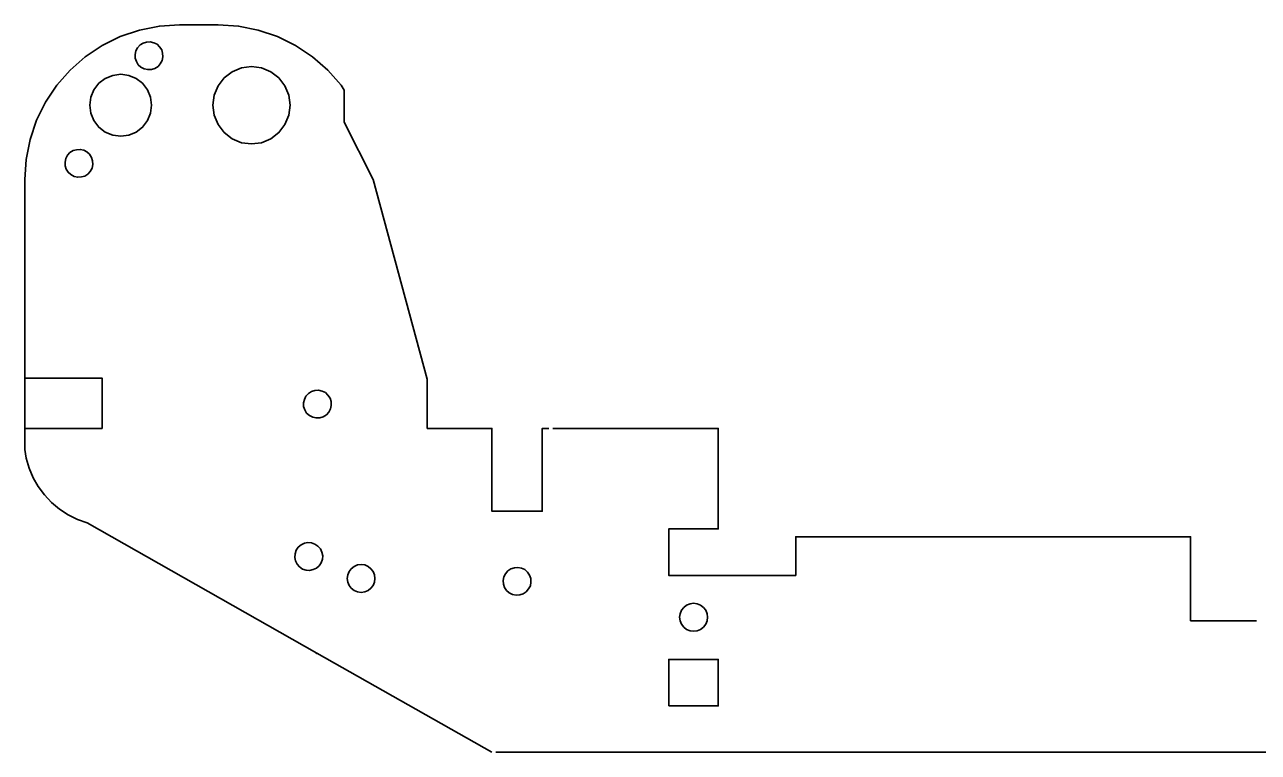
# Model space of a CAD drawing. Header units: millimetres. Extents: x 302 to 692, y -6 to 88.
# Drawn here: x 301.9 to 461.2, y -6.2 to 87.8 of the extents above; entities that cross this region are included whole.
import ezdxf

# ---------------------------------------------------------------- set-up
doc = ezdxf.new("R2010")
doc.units = ezdxf.units.MM
doc.header["$MEASUREMENT"] = 0
doc.layers.add('Layer 1', color=7, linetype='Continuous')

msp = doc.modelspace()

# ---------------------------------------------------------------- linework, layer by layer
at = {"layer": 'Layer 1', "color": 1, "lineweight": 35}
for points, knots in [([(301.8761, 35.6249), (301.8761, 35.6249), (311.8738, 35.6249), (311.8738, 35.6249), (311.8738, 35.6249), (311.8738, 35.6249), (311.8738, 42.1252), (311.8738, 42.1252), (311.8738, 42.1252), (311.8738, 42.1252), (301.8761, 42.1252), (301.8761, 42.1252), (301.8761, 42.1252), (301.8761, 42.1252), (301.8761, 67.7749), (301.8761, 67.7749), (301.8761, 67.7749), (301.8761, 67.7749), (302.049, 70.3749), (302.049, 70.3749), (302.049, 70.3749), (302.049, 70.3749), (302.5746, 72.9502), (302.5746, 72.9502), (302.5746, 72.9502), (302.5746, 72.9502), (303.4001, 75.4249), (303.4001, 75.4249), (303.4001, 75.4249), (303.4001, 75.4249), (304.5502, 77.7751), (304.5502, 77.7751), (304.5502, 77.7751), (304.5502, 77.7751), (306.0248, 79.95), (306.0248, 79.95), (306.0248, 79.95), (306.0248, 79.95), (307.7499, 81.9002), (307.7499, 81.9002), (307.7499, 81.9002), (307.7499, 81.9002), (309.7007, 83.6249), (309.7007, 83.6249), (309.7007, 83.6249), (309.7007, 83.6249), (311.8738, 85.0752), (311.8738, 85.0752), (311.8738, 85.0752), (311.8738, 85.0752), (314.2233, 86.2499), (314.2233, 86.2499), (314.2233, 86.2499), (314.2233, 86.2499), (316.6998, 87.0751), (316.6998, 87.0751), (316.6998, 87.0751), (316.6998, 87.0751), (319.2751, 87.6), (319.2751, 87.6), (319.2751, 87.6), (319.2751, 87.6), (321.8751, 87.775), (321.8751, 87.775), (321.8751, 87.775), (321.8751, 87.775), (325.8756, 87.775), (325.8756, 87.775), (325.8756, 87.775), (325.8756, 87.775), (326.8739, 87.775), (326.8739, 87.775), (326.8739, 87.775), (326.8739, 87.775), (329.4986, 87.6), (329.4986, 87.6), (329.4986, 87.6), (329.4986, 87.6), (332.0492, 87.0751), (332.0492, 87.0751), (332.0492, 87.0751), (332.0492, 87.0751), (334.5257, 86.2499), (334.5257, 86.2499), (334.5257, 86.2499), (334.5257, 86.2499), (336.8752, 85.0752), (336.8752, 85.0752), (336.8752, 85.0752), (336.8752, 85.0752), (339.0483, 83.6249), (339.0483, 83.6249), (339.0483, 83.6249), (339.0483, 83.6249), (341.0239, 81.9002), (341.0239, 81.9002), (341.0239, 81.9002), (341.0239, 81.9002), (342.7489, 79.95), (342.7489, 79.95), (342.7489, 79.95), (342.7489, 79.95), (343.1511, 79.3249), (343.1511, 79.3249), (343.1511, 79.3249), (343.1511, 79.3249), (343.1511, 75.1752), (343.1511, 75.1752), (343.1511, 75.1752), (343.1511, 75.1752), (346.8764, 67.7749), (346.8764, 67.7749), (346.8764, 67.7749), (346.8764, 67.7749), (353.8755, 41.9749), (353.8755, 41.9749), (353.8755, 41.9749), (353.8755, 41.9749), (353.8755, 35.6249), (353.8755, 35.6249), (353.8755, 35.6249), (353.8755, 35.6249), (362.2258, 35.6249), (362.2258, 35.6249), (362.2258, 35.6249), (362.2258, 35.6249), (362.2258, 24.9252), (362.2258, 24.9252), (362.2258, 24.9252), (362.2258, 24.9252), (368.724, 24.9252), (368.724, 24.9252), (368.724, 24.9252), (368.724, 24.9252), (368.724, 35.6249), (368.724, 35.6249), (368.724, 35.6249), (368.724, 35.6249), (369.5988, 35.6249), (369.5988, 35.6249)], [0, 0, 0, 0, 0.02777778, 0.02777778, 0.02777778, 0.02777778, 0.05555556, 0.05555556, 0.05555556, 0.05555556, 0.08333333, 0.08333333, 0.08333333, 0.08333333, 0.11111111, 0.11111111, 0.11111111, 0.11111111, 0.13888889, 0.13888889, 0.13888889, 0.13888889, 0.16666667, 0.16666667, 0.16666667, 0.16666667, 0.19444444, 0.19444444, 0.19444444, 0.19444444, 0.22222222, 0.22222222, 0.22222222, 0.22222222, 0.25, 0.25, 0.25, 0.25, 0.27777778, 0.27777778, 0.27777778, 0.27777778, 0.30555556, 0.30555556, 0.30555556, 0.30555556, 0.33333333, 0.33333333, 0.33333333, 0.33333333, 0.36111111, 0.36111111, 0.36111111, 0.36111111, 0.38888889, 0.38888889, 0.38888889, 0.38888889, 0.41666667, 0.41666667, 0.41666667, 0.41666667, 0.44444444, 0.44444444, 0.44444444, 0.44444444, 0.47222222, 0.47222222, 0.47222222, 0.47222222, 0.5, 0.5, 0.5, 0.5, 0.52777778, 0.52777778, 0.52777778, 0.52777778, 0.55555556, 0.55555556, 0.55555556, 0.55555556, 0.58333333, 0.58333333, 0.58333333, 0.58333333, 0.61111111, 0.61111111, 0.61111111, 0.61111111, 0.63888889, 0.63888889, 0.63888889, 0.63888889, 0.66666667, 0.66666667, 0.66666667, 0.66666667, 0.69444444, 0.69444444, 0.69444444, 0.69444444, 0.72222222, 0.72222222, 0.72222222, 0.72222222, 0.75, 0.75, 0.75, 0.75, 0.77777778, 0.77777778, 0.77777778, 0.77777778, 0.80555556, 0.80555556, 0.80555556, 0.80555556, 0.83333333, 0.83333333, 0.83333333, 0.83333333, 0.86111111, 0.86111111, 0.86111111, 0.86111111, 0.88888889, 0.88888889, 0.88888889, 0.88888889, 0.91666667, 0.91666667, 0.91666667, 0.91666667, 0.94444444, 0.94444444, 0.94444444, 0.94444444, 1, 1, 1, 1]), ([(318.2485, 82), (318.2485, 82), (318.7001, 82.1249), (318.7001, 82.1249), (318.7001, 82.1249), (318.7001, 82.1249), (319.0987, 82.375), (319.0987, 82.375), (319.0987, 82.375), (319.0987, 82.375), (319.3986, 82.725), (319.3986, 82.725), (319.3986, 82.725), (319.3986, 82.725), (319.6244, 83.1501), (319.6244, 83.1501), (319.6244, 83.1501), (319.6244, 83.1501), (319.7231, 83.5999), (319.7231, 83.5999), (319.7231, 83.5999), (319.7231, 83.5999), (319.6984, 84.075), (319.6984, 84.075), (319.6984, 84.075), (319.6984, 84.075), (319.575, 84.5252), (319.575, 84.5252), (319.575, 84.5252), (319.575, 84.5252), (319.2998, 84.9249), (319.2998, 84.9249), (319.2998, 84.9249), (319.2998, 84.9249), (318.9752, 85.2501), (318.9752, 85.2501), (318.9752, 85.2501), (318.9752, 85.2501), (318.5484, 85.4502), (318.5484, 85.4502), (318.5484, 85.4502), (318.5484, 85.4502), (318.1004, 85.55), (318.1004, 85.55), (318.1004, 85.55), (318.1004, 85.55), (317.6241, 85.525), (317.6241, 85.525), (317.6241, 85.525), (317.6241, 85.525), (317.1761, 85.4001), (317.1761, 85.4001), (317.1761, 85.4001), (317.1761, 85.4001), (316.7739, 85.15), (316.7739, 85.15), (316.7739, 85.15), (316.7739, 85.15), (316.4494, 84.8), (316.4494, 84.8), (316.4494, 84.8), (316.4494, 84.8), (316.2483, 84.3749), (316.2483, 84.3749), (316.2483, 84.3749), (316.2483, 84.3749), (316.1495, 83.9251), (316.1495, 83.9251), (316.1495, 83.9251), (316.1495, 83.9251), (316.1495, 83.4499), (316.1495, 83.4499), (316.1495, 83.4499), (316.1495, 83.4499), (316.3012, 83.0001), (316.3012, 83.0001), (316.3012, 83.0001), (316.3012, 83.0001), (316.5481, 82.6001), (316.5481, 82.6001), (316.5481, 82.6001), (316.5481, 82.6001), (316.9009, 82.2999), (316.9009, 82.2999), (316.9009, 82.2999), (316.9009, 82.2999), (317.3242, 82.0751), (317.3242, 82.0751), (317.3242, 82.0751), (317.3242, 82.0751), (317.7758, 81.975), (317.7758, 81.975), (317.7758, 81.975), (317.7758, 81.975), (318.2485, 82), (318.2485, 82)], [0, 0, 0, 0, 0.04, 0.04, 0.04, 0.04, 0.08, 0.08, 0.08, 0.08, 0.12, 0.12, 0.12, 0.12, 0.16, 0.16, 0.16, 0.16, 0.2, 0.2, 0.2, 0.2, 0.24, 0.24, 0.24, 0.24, 0.28, 0.28, 0.28, 0.28, 0.32, 0.32, 0.32, 0.32, 0.36, 0.36, 0.36, 0.36, 0.4, 0.4, 0.4, 0.4, 0.44, 0.44, 0.44, 0.44, 0.48, 0.48, 0.48, 0.48, 0.52, 0.52, 0.52, 0.52, 0.56, 0.56, 0.56, 0.56, 0.6, 0.6, 0.6, 0.6, 0.64, 0.64, 0.64, 0.64, 0.68, 0.68, 0.68, 0.68, 0.72, 0.72, 0.72, 0.72, 0.76, 0.76, 0.76, 0.76, 0.8, 0.8, 0.8, 0.8, 0.84, 0.84, 0.84, 0.84, 0.88, 0.88, 0.88, 0.88, 0.92, 0.92, 0.92, 0.92, 1, 1, 1, 1]), ([(314.2762, 73.3749), (314.2762, 73.3749), (315.324, 73.5002), (315.324, 73.5002), (315.324, 73.5002), (315.324, 73.5002), (316.2765, 73.8999), (316.2765, 73.8999), (316.2765, 73.8999), (316.2765, 73.8999), (317.0985, 74.525), (317.0985, 74.525), (317.0985, 74.525), (317.0985, 74.525), (317.7511, 75.3752), (317.7511, 75.3752), (317.7511, 75.3752), (317.7511, 75.3752), (318.1497, 76.3249), (318.1497, 76.3249), (318.1497, 76.3249), (318.1497, 76.3249), (318.2732, 77.3751), (318.2732, 77.3751), (318.2732, 77.3751), (318.2732, 77.3751), (318.1497, 78.3999), (318.1497, 78.3999), (318.1497, 78.3999), (318.1497, 78.3999), (317.7511, 79.375), (317.7511, 79.375), (317.7511, 79.375), (317.7511, 79.375), (317.0985, 80.2001), (317.0985, 80.2001), (317.0985, 80.2001), (317.0985, 80.2001), (316.2765, 80.8249), (316.2765, 80.8249), (316.2765, 80.8249), (316.2765, 80.8249), (315.324, 81.225), (315.324, 81.225), (315.324, 81.225), (315.324, 81.225), (314.2762, 81.3749), (314.2762, 81.3749), (314.2762, 81.3749), (314.2762, 81.3749), (313.2497, 81.225), (313.2497, 81.225), (313.2497, 81.225), (313.2497, 81.225), (312.276, 80.8249), (312.276, 80.8249), (312.276, 80.8249), (312.276, 80.8249), (311.4505, 80.2001), (311.4505, 80.2001), (311.4505, 80.2001), (311.4505, 80.2001), (310.8261, 79.375), (310.8261, 79.375), (310.8261, 79.375), (310.8261, 79.375), (310.4239, 78.3999), (310.4239, 78.3999), (310.4239, 78.3999), (310.4239, 78.3999), (310.2758, 77.3751), (310.2758, 77.3751), (310.2758, 77.3751), (310.2758, 77.3751), (310.4239, 76.3249), (310.4239, 76.3249), (310.4239, 76.3249), (310.4239, 76.3249), (310.8261, 75.3752), (310.8261, 75.3752), (310.8261, 75.3752), (310.8261, 75.3752), (311.4505, 74.525), (311.4505, 74.525), (311.4505, 74.525), (311.4505, 74.525), (312.276, 73.8999), (312.276, 73.8999), (312.276, 73.8999), (312.276, 73.8999), (313.2497, 73.5002), (313.2497, 73.5002), (313.2497, 73.5002), (313.2497, 73.5002), (314.2762, 73.3749), (314.2762, 73.3749)], [0, 0, 0, 0, 0.04, 0.04, 0.04, 0.04, 0.08, 0.08, 0.08, 0.08, 0.12, 0.12, 0.12, 0.12, 0.16, 0.16, 0.16, 0.16, 0.2, 0.2, 0.2, 0.2, 0.24, 0.24, 0.24, 0.24, 0.28, 0.28, 0.28, 0.28, 0.32, 0.32, 0.32, 0.32, 0.36, 0.36, 0.36, 0.36, 0.4, 0.4, 0.4, 0.4, 0.44, 0.44, 0.44, 0.44, 0.48, 0.48, 0.48, 0.48, 0.52, 0.52, 0.52, 0.52, 0.56, 0.56, 0.56, 0.56, 0.6, 0.6, 0.6, 0.6, 0.64, 0.64, 0.64, 0.64, 0.68, 0.68, 0.68, 0.68, 0.72, 0.72, 0.72, 0.72, 0.76, 0.76, 0.76, 0.76, 0.8, 0.8, 0.8, 0.8, 0.84, 0.84, 0.84, 0.84, 0.88, 0.88, 0.88, 0.88, 0.92, 0.92, 0.92, 0.92, 1, 1, 1, 1]), ([(332.4761, 72.5251), (332.4761, 72.5251), (333.6755, 73.025), (333.6755, 73.025), (333.6755, 73.025), (333.6755, 73.025), (334.7232, 73.8251), (334.7232, 73.8251), (334.7232, 73.8251), (334.7232, 73.8251), (335.4994, 74.875), (335.4994, 74.875), (335.4994, 74.875), (335.4994, 74.875), (336.0003, 76.0751), (336.0003, 76.0751), (336.0003, 76.0751), (336.0003, 76.0751), (336.1732, 77.3751), (336.1732, 77.3751), (336.1732, 77.3751), (336.1732, 77.3751), (336.0003, 78.65), (336.0003, 78.65), (336.0003, 78.65), (336.0003, 78.65), (335.4994, 79.8749), (335.4994, 79.8749), (335.4994, 79.8749), (335.4994, 79.8749), (334.7232, 80.9), (334.7232, 80.9), (334.7232, 80.9), (334.7232, 80.9), (333.6755, 81.7001), (333.6755, 81.7001), (333.6755, 81.7001), (333.6755, 81.7001), (332.4761, 82.2), (332.4761, 82.2), (332.4761, 82.2), (332.4761, 82.2), (331.1743, 82.375), (331.1743, 82.375), (331.1743, 82.375), (331.1743, 82.375), (329.9008, 82.2), (329.9008, 82.2), (329.9008, 82.2), (329.9008, 82.2), (328.6731, 81.7001), (328.6731, 81.7001), (328.6731, 81.7001), (328.6731, 81.7001), (327.6501, 80.9), (327.6501, 80.9), (327.6501, 80.9), (327.6501, 80.9), (326.8492, 79.8749), (326.8492, 79.8749), (326.8492, 79.8749), (326.8492, 79.8749), (326.3483, 78.65), (326.3483, 78.65), (326.3483, 78.65), (326.3483, 78.65), (326.1754, 77.3751), (326.1754, 77.3751), (326.1754, 77.3751), (326.1754, 77.3751), (326.3483, 76.0751), (326.3483, 76.0751), (326.3483, 76.0751), (326.3483, 76.0751), (326.8492, 74.875), (326.8492, 74.875), (326.8492, 74.875), (326.8492, 74.875), (327.6501, 73.8251), (327.6501, 73.8251), (327.6501, 73.8251), (327.6501, 73.8251), (328.6731, 73.025), (328.6731, 73.025), (328.6731, 73.025), (328.6731, 73.025), (329.9008, 72.5251), (329.9008, 72.5251), (329.9008, 72.5251), (329.9008, 72.5251), (331.1743, 72.3752), (331.1743, 72.3752), (331.1743, 72.3752), (331.1743, 72.3752), (332.4761, 72.5251), (332.4761, 72.5251)], [0, 0, 0, 0, 0.04, 0.04, 0.04, 0.04, 0.08, 0.08, 0.08, 0.08, 0.12, 0.12, 0.12, 0.12, 0.16, 0.16, 0.16, 0.16, 0.2, 0.2, 0.2, 0.2, 0.24, 0.24, 0.24, 0.24, 0.28, 0.28, 0.28, 0.28, 0.32, 0.32, 0.32, 0.32, 0.36, 0.36, 0.36, 0.36, 0.4, 0.4, 0.4, 0.4, 0.44, 0.44, 0.44, 0.44, 0.48, 0.48, 0.48, 0.48, 0.52, 0.52, 0.52, 0.52, 0.56, 0.56, 0.56, 0.56, 0.6, 0.6, 0.6, 0.6, 0.64, 0.64, 0.64, 0.64, 0.68, 0.68, 0.68, 0.68, 0.72, 0.72, 0.72, 0.72, 0.76, 0.76, 0.76, 0.76, 0.8, 0.8, 0.8, 0.8, 0.84, 0.84, 0.84, 0.84, 0.88, 0.88, 0.88, 0.88, 0.92, 0.92, 0.92, 0.92, 1, 1, 1, 1]), ([(309.1998, 68.0999), (309.1998, 68.0999), (309.6513, 68.2251), (309.6513, 68.2251), (309.6513, 68.2251), (309.6513, 68.2251), (310.05, 68.4749), (310.05, 68.4749), (310.05, 68.4749), (310.05, 68.4749), (310.3498, 68.8252), (310.3498, 68.8252), (310.3498, 68.8252), (310.3498, 68.8252), (310.5756, 69.2499), (310.5756, 69.2499), (310.5756, 69.2499), (310.5756, 69.2499), (310.6744, 69.7001), (310.6744, 69.7001), (310.6744, 69.7001), (310.6744, 69.7001), (310.6497, 70.1749), (310.6497, 70.1749), (310.6497, 70.1749), (310.6497, 70.1749), (310.5262, 70.625), (310.5262, 70.625), (310.5262, 70.625), (310.5262, 70.625), (310.2511, 71.0251), (310.2511, 71.0251), (310.2511, 71.0251), (310.2511, 71.0251), (309.9265, 71.35), (309.9265, 71.35), (309.9265, 71.35), (309.9265, 71.35), (309.4996, 71.55), (309.4996, 71.55), (309.4996, 71.55), (309.4996, 71.55), (309.0516, 71.6499), (309.0516, 71.6499), (309.0516, 71.6499), (309.0516, 71.6499), (308.5754, 71.6252), (308.5754, 71.6252), (308.5754, 71.6252), (308.5754, 71.6252), (308.1238, 71.4999), (308.1238, 71.4999), (308.1238, 71.4999), (308.1238, 71.4999), (307.7252, 71.2502), (307.7252, 71.2502), (307.7252, 71.2502), (307.7252, 71.2502), (307.4006, 70.8999), (307.4006, 70.8999), (307.4006, 70.8999), (307.4006, 70.8999), (307.1995, 70.4751), (307.1995, 70.4751), (307.1995, 70.4751), (307.1995, 70.4751), (307.1008, 70.025), (307.1008, 70.025), (307.1008, 70.025), (307.1008, 70.025), (307.1008, 69.5501), (307.1008, 69.5501), (307.1008, 69.5501), (307.1008, 69.5501), (307.2489, 69.1), (307.2489, 69.1), (307.2489, 69.1), (307.2489, 69.1), (307.4994, 68.6999), (307.4994, 68.6999), (307.4994, 68.6999), (307.4994, 68.6999), (307.8486, 68.4001), (307.8486, 68.4001), (307.8486, 68.4001), (307.8486, 68.4001), (308.2755, 68.175), (308.2755, 68.175), (308.2755, 68.175), (308.2755, 68.175), (308.7235, 68.0752), (308.7235, 68.0752), (308.7235, 68.0752), (308.7235, 68.0752), (309.1998, 68.0999), (309.1998, 68.0999)], [0, 0, 0, 0, 0.04, 0.04, 0.04, 0.04, 0.08, 0.08, 0.08, 0.08, 0.12, 0.12, 0.12, 0.12, 0.16, 0.16, 0.16, 0.16, 0.2, 0.2, 0.2, 0.2, 0.24, 0.24, 0.24, 0.24, 0.28, 0.28, 0.28, 0.28, 0.32, 0.32, 0.32, 0.32, 0.36, 0.36, 0.36, 0.36, 0.4, 0.4, 0.4, 0.4, 0.44, 0.44, 0.44, 0.44, 0.48, 0.48, 0.48, 0.48, 0.52, 0.52, 0.52, 0.52, 0.56, 0.56, 0.56, 0.56, 0.6, 0.6, 0.6, 0.6, 0.64, 0.64, 0.64, 0.64, 0.68, 0.68, 0.68, 0.68, 0.72, 0.72, 0.72, 0.72, 0.76, 0.76, 0.76, 0.76, 0.8, 0.8, 0.8, 0.8, 0.84, 0.84, 0.84, 0.84, 0.88, 0.88, 0.88, 0.88, 0.92, 0.92, 0.92, 0.92, 1, 1, 1, 1]), ([(301.8761, 42.1252), (301.8761, 42.1252), (301.8761, 35.6249), (301.8761, 35.6249), (301.8761, 35.6249), (301.8761, 35.6249), (301.8761, 32.9001), (301.8761, 32.9001), (301.8761, 32.9001), (301.8761, 32.9001), (302.0737, 31.775), (302.0737, 31.775), (302.0737, 31.775), (302.0737, 31.775), (302.4511, 30.4751), (302.4511, 30.4751), (302.4511, 30.4751), (302.4511, 30.4751), (302.9733, 29.2502), (302.9733, 29.2502), (302.9733, 29.2502), (302.9733, 29.2502), (303.6259, 28.1002), (303.6259, 28.1002), (303.6259, 28.1002), (303.6259, 28.1002), (304.4232, 27.0249), (304.4232, 27.0249), (304.4232, 27.0249), (304.4232, 27.0249), (305.351, 26.0502), (305.351, 26.0502), (305.351, 26.0502), (305.351, 26.0502), (306.374, 25.1749), (306.374, 25.1749), (306.374, 25.1749), (306.374, 25.1749), (307.4994, 24.45), (307.4994, 24.45), (307.4994, 24.45), (307.4994, 24.45), (308.6988, 23.8499), (308.6988, 23.8499), (308.6988, 23.8499), (308.6988, 23.8499), (309.9512, 23.4001), (309.9512, 23.4001), (309.9512, 23.4001), (309.9512, 23.4001), (339.5986, 6.6001), (339.5986, 6.6001), (339.5986, 6.6001), (339.5986, 6.6001), (339.5492, 6.525), (339.5492, 6.525), (339.5492, 6.525), (339.5492, 6.525), (339.5986, 6.6001), (339.5986, 6.6001), (339.5986, 6.6001), (339.5986, 6.6001), (362.2258, -6.2251), (362.2258, -6.2251)], [0, 0, 0, 0, 0.05882353, 0.05882353, 0.05882353, 0.05882353, 0.11764706, 0.11764706, 0.11764706, 0.11764706, 0.17647059, 0.17647059, 0.17647059, 0.17647059, 0.23529412, 0.23529412, 0.23529412, 0.23529412, 0.29411765, 0.29411765, 0.29411765, 0.29411765, 0.35294118, 0.35294118, 0.35294118, 0.35294118, 0.41176471, 0.41176471, 0.41176471, 0.41176471, 0.47058824, 0.47058824, 0.47058824, 0.47058824, 0.52941176, 0.52941176, 0.52941176, 0.52941176, 0.58823529, 0.58823529, 0.58823529, 0.58823529, 0.64705882, 0.64705882, 0.64705882, 0.64705882, 0.70588235, 0.70588235, 0.70588235, 0.70588235, 0.76470588, 0.76470588, 0.76470588, 0.76470588, 0.82352941, 0.82352941, 0.82352941, 0.82352941, 0.88235294, 0.88235294, 0.88235294, 0.88235294, 1, 1, 1, 1]), ([(339.6762, 36.975), (339.6762, 36.975), (340.0008, 37), (340.0008, 37), (340.0008, 37), (340.0008, 37), (340.4488, 37.1249), (340.4488, 37.1249), (340.4488, 37.1249), (340.4488, 37.1249), (340.851, 37.375), (340.851, 37.375), (340.851, 37.375), (340.851, 37.375), (341.1509, 37.725), (341.1509, 37.725), (341.1509, 37.725), (341.1509, 37.725), (341.3731, 38.1501), (341.3731, 38.1501), (341.3731, 38.1501), (341.3731, 38.1501), (341.4754, 38.5999), (341.4754, 38.5999), (341.4754, 38.5999), (341.4754, 38.5999), (341.4507, 39.0751), (341.4507, 39.0751), (341.4507, 39.0751), (341.4507, 39.0751), (341.3237, 39.5249), (341.3237, 39.5249), (341.3237, 39.5249), (341.3237, 39.5249), (341.0485, 39.9249), (341.0485, 39.9249), (341.0485, 39.9249), (341.0485, 39.9249), (340.724, 40.2502), (340.724, 40.2502), (340.724, 40.2502), (340.724, 40.2502), (340.3007, 40.4502), (340.3007, 40.4502), (340.3007, 40.4502), (340.3007, 40.4502), (339.8491, 40.55), (339.8491, 40.55), (339.8491, 40.55), (339.8491, 40.55), (339.3764, 40.525), (339.3764, 40.525), (339.3764, 40.525), (339.3764, 40.525), (338.9248, 40.4001), (338.9248, 40.4001), (338.9248, 40.4001), (338.9248, 40.4001), (338.5262, 40.15), (338.5262, 40.15), (338.5262, 40.15), (338.5262, 40.15), (338.1981, 39.8), (338.1981, 39.8), (338.1981, 39.8), (338.1981, 39.8), (338.0005, 39.3749), (338.0005, 39.3749), (338.0005, 39.3749), (338.0005, 39.3749), (337.8982, 38.9251), (337.8982, 38.9251), (337.8982, 38.9251), (337.8982, 38.9251), (337.8982, 38.4499), (337.8982, 38.4499), (337.8982, 38.4499), (337.8982, 38.4499), (338.0499, 38.0002), (338.0499, 38.0002), (338.0499, 38.0002), (338.0499, 38.0002), (338.3004, 37.6001), (338.3004, 37.6001), (338.3004, 37.6001), (338.3004, 37.6001), (338.6497, 37.2999), (338.6497, 37.2999), (338.6497, 37.2999), (338.6497, 37.2999), (339.0765, 37.0752), (339.0765, 37.0752), (339.0765, 37.0752), (339.0765, 37.0752), (339.5245, 36.975), (339.5245, 36.975), (339.5245, 36.975), (339.5245, 36.975), (339.6762, 36.975), (339.6762, 36.975)], [0, 0, 0, 0, 0.03846154, 0.03846154, 0.03846154, 0.03846154, 0.07692308, 0.07692308, 0.07692308, 0.07692308, 0.11538462, 0.11538462, 0.11538462, 0.11538462, 0.15384615, 0.15384615, 0.15384615, 0.15384615, 0.19230769, 0.19230769, 0.19230769, 0.19230769, 0.23076923, 0.23076923, 0.23076923, 0.23076923, 0.26923077, 0.26923077, 0.26923077, 0.26923077, 0.30769231, 0.30769231, 0.30769231, 0.30769231, 0.34615385, 0.34615385, 0.34615385, 0.34615385, 0.38461538, 0.38461538, 0.38461538, 0.38461538, 0.42307692, 0.42307692, 0.42307692, 0.42307692, 0.46153846, 0.46153846, 0.46153846, 0.46153846, 0.5, 0.5, 0.5, 0.5, 0.53846154, 0.53846154, 0.53846154, 0.53846154, 0.57692308, 0.57692308, 0.57692308, 0.57692308, 0.61538462, 0.61538462, 0.61538462, 0.61538462, 0.65384615, 0.65384615, 0.65384615, 0.65384615, 0.69230769, 0.69230769, 0.69230769, 0.69230769, 0.73076923, 0.73076923, 0.73076923, 0.73076923, 0.76923077, 0.76923077, 0.76923077, 0.76923077, 0.80769231, 0.80769231, 0.80769231, 0.80769231, 0.84615385, 0.84615385, 0.84615385, 0.84615385, 0.88461538, 0.88461538, 0.88461538, 0.88461538, 0.92307692, 0.92307692, 0.92307692, 0.92307692, 1, 1, 1, 1]), ([(370.0998, 35.6249), (370.0998, 35.6249), (391.4746, 35.6249), (391.4746, 35.6249), (391.4746, 35.6249), (391.4746, 35.6249), (391.4746, 35.125), (391.4746, 35.125), (391.4746, 35.125), (391.4746, 35.125), (391.4746, 22.625), (391.4746, 22.625), (391.4746, 22.625), (391.4746, 22.625), (385.0752, 22.625), (385.0752, 22.625), (385.0752, 22.625), (385.0752, 22.625), (385.0752, 16.625), (385.0752, 16.625), (385.0752, 16.625), (385.0752, 16.625), (401.4758, 16.625), (401.4758, 16.625), (401.4758, 16.625), (401.4758, 16.625), (401.4758, 21.6249), (401.4758, 21.6249), (401.4758, 21.6249), (401.4758, 21.6249), (452.4734, 21.6249), (452.4734, 21.6249), (452.4734, 21.6249), (452.4734, 21.6249), (452.4734, 10.7749), (452.4734, 10.7749), (452.4734, 10.7749), (452.4734, 10.7749), (460.9753, 10.7749), (460.9753, 10.7749)], [0, 0, 0, 0, 0.09090909, 0.09090909, 0.09090909, 0.09090909, 0.18181818, 0.18181818, 0.18181818, 0.18181818, 0.27272727, 0.27272727, 0.27272727, 0.27272727, 0.36363636, 0.36363636, 0.36363636, 0.36363636, 0.45454545, 0.45454545, 0.45454545, 0.45454545, 0.54545455, 0.54545455, 0.54545455, 0.54545455, 0.63636364, 0.63636364, 0.63636364, 0.63636364, 0.72727273, 0.72727273, 0.72727273, 0.72727273, 0.81818182, 0.81818182, 0.81818182, 0.81818182, 1, 1, 1, 1]), ([(338.6744, 17.2752), (338.6744, 17.2752), (339.1506, 17.375), (339.1506, 17.375), (339.1506, 17.375), (339.1506, 17.375), (339.5739, 17.575), (339.5739, 17.575), (339.5739, 17.575), (339.5739, 17.575), (339.9232, 17.8749), (339.9232, 17.8749), (339.9232, 17.8749), (339.9232, 17.8749), (340.1737, 18.2749), (340.1737, 18.2749), (340.1737, 18.2749), (340.1737, 18.2749), (340.3254, 18.7251), (340.3254, 18.7251), (340.3254, 18.7251), (340.3254, 18.7251), (340.3747, 19.1749), (340.3747, 19.1749), (340.3747, 19.1749), (340.3747, 19.1749), (340.276, 19.6501), (340.276, 19.6501), (340.276, 19.6501), (340.276, 19.6501), (340.0749, 20.0752), (340.0749, 20.0752), (340.0749, 20.0752), (340.0749, 20.0752), (339.7503, 20.4251), (339.7503, 20.4251), (339.7503, 20.4251), (339.7503, 20.4251), (339.3764, 20.6749), (339.3764, 20.6749), (339.3764, 20.6749), (339.3764, 20.6749), (338.9248, 20.8499), (338.9248, 20.8499), (338.9248, 20.8499), (338.9248, 20.8499), (338.4486, 20.8749), (338.4486, 20.8749), (338.4486, 20.8749), (338.4486, 20.8749), (338.0005, 20.7751), (338.0005, 20.7751), (338.0005, 20.7751), (338.0005, 20.7751), (337.5737, 20.5751), (337.5737, 20.5751), (337.5737, 20.5751), (337.5737, 20.5751), (337.2244, 20.2752), (337.2244, 20.2752), (337.2244, 20.2752), (337.2244, 20.2752), (336.9493, 19.8751), (336.9493, 19.8751), (336.9493, 19.8751), (336.9493, 19.8751), (336.8011, 19.425), (336.8011, 19.425), (336.8011, 19.425), (336.8011, 19.425), (336.7764, 18.9502), (336.7764, 18.9502), (336.7764, 18.9502), (336.7764, 18.9502), (336.8752, 18.5), (336.8752, 18.5), (336.8752, 18.5), (336.8752, 18.5), (337.0763, 18.0749), (337.0763, 18.0749), (337.0763, 18.0749), (337.0763, 18.0749), (337.3761, 17.725), (337.3761, 17.725), (337.3761, 17.725), (337.3761, 17.725), (337.7748, 17.4502), (337.7748, 17.4502), (337.7748, 17.4502), (337.7748, 17.4502), (338.2263, 17.2999), (338.2263, 17.2999), (338.2263, 17.2999), (338.2263, 17.2999), (338.6744, 17.2752), (338.6744, 17.2752)], [0, 0, 0, 0, 0.04, 0.04, 0.04, 0.04, 0.08, 0.08, 0.08, 0.08, 0.12, 0.12, 0.12, 0.12, 0.16, 0.16, 0.16, 0.16, 0.2, 0.2, 0.2, 0.2, 0.24, 0.24, 0.24, 0.24, 0.28, 0.28, 0.28, 0.28, 0.32, 0.32, 0.32, 0.32, 0.36, 0.36, 0.36, 0.36, 0.4, 0.4, 0.4, 0.4, 0.44, 0.44, 0.44, 0.44, 0.48, 0.48, 0.48, 0.48, 0.52, 0.52, 0.52, 0.52, 0.56, 0.56, 0.56, 0.56, 0.6, 0.6, 0.6, 0.6, 0.64, 0.64, 0.64, 0.64, 0.68, 0.68, 0.68, 0.68, 0.72, 0.72, 0.72, 0.72, 0.76, 0.76, 0.76, 0.76, 0.8, 0.8, 0.8, 0.8, 0.84, 0.84, 0.84, 0.84, 0.88, 0.88, 0.88, 0.88, 0.92, 0.92, 0.92, 0.92, 1, 1, 1, 1]), ([(345.3242, 14.4251), (345.3242, 14.4251), (345.8005, 14.4999), (345.8005, 14.4999), (345.8005, 14.4999), (345.8005, 14.4999), (346.2238, 14.6752), (346.2238, 14.6752), (346.2238, 14.6752), (346.2238, 14.6752), (346.6013, 14.9751), (346.6013, 14.9751), (346.6013, 14.9751), (346.6013, 14.9751), (346.9011, 15.325), (346.9011, 15.325), (346.9011, 15.325), (346.9011, 15.325), (347.074, 15.7752), (347.074, 15.7752), (347.074, 15.7752), (347.074, 15.7752), (347.1234, 16.225), (347.1234, 16.225), (347.1234, 16.225), (347.1234, 16.225), (347.074, 16.7001), (347.074, 16.7001), (347.074, 16.7001), (347.074, 16.7001), (346.9011, 17.1249), (346.9011, 17.1249), (346.9011, 17.1249), (346.9011, 17.1249), (346.6013, 17.4999), (346.6013, 17.4999), (346.6013, 17.4999), (346.6013, 17.4999), (346.2238, 17.8001), (346.2238, 17.8001), (346.2238, 17.8001), (346.2238, 17.8001), (345.8005, 17.9751), (345.8005, 17.9751), (345.8005, 17.9751), (345.8005, 17.9751), (345.3242, 18.0252), (345.3242, 18.0252), (345.3242, 18.0252), (345.3242, 18.0252), (344.8762, 17.9751), (344.8762, 17.9751), (344.8762, 17.9751), (344.8762, 17.9751), (344.4246, 17.8001), (344.4246, 17.8001), (344.4246, 17.8001), (344.4246, 17.8001), (344.0507, 17.4999), (344.0507, 17.4999), (344.0507, 17.4999), (344.0507, 17.4999), (343.7755, 17.1249), (343.7755, 17.1249), (343.7755, 17.1249), (343.7755, 17.1249), (343.5991, 16.7001), (343.5991, 16.7001), (343.5991, 16.7001), (343.5991, 16.7001), (343.525, 16.225), (343.525, 16.225), (343.525, 16.225), (343.525, 16.225), (343.5991, 15.7752), (343.5991, 15.7752), (343.5991, 15.7752), (343.5991, 15.7752), (343.7755, 15.325), (343.7755, 15.325), (343.7755, 15.325), (343.7755, 15.325), (344.0507, 14.9751), (344.0507, 14.9751), (344.0507, 14.9751), (344.0507, 14.9751), (344.4246, 14.6752), (344.4246, 14.6752), (344.4246, 14.6752), (344.4246, 14.6752), (344.8762, 14.4999), (344.8762, 14.4999), (344.8762, 14.4999), (344.8762, 14.4999), (345.3242, 14.4251), (345.3242, 14.4251)], [0, 0, 0, 0, 0.04, 0.04, 0.04, 0.04, 0.08, 0.08, 0.08, 0.08, 0.12, 0.12, 0.12, 0.12, 0.16, 0.16, 0.16, 0.16, 0.2, 0.2, 0.2, 0.2, 0.24, 0.24, 0.24, 0.24, 0.28, 0.28, 0.28, 0.28, 0.32, 0.32, 0.32, 0.32, 0.36, 0.36, 0.36, 0.36, 0.4, 0.4, 0.4, 0.4, 0.44, 0.44, 0.44, 0.44, 0.48, 0.48, 0.48, 0.48, 0.52, 0.52, 0.52, 0.52, 0.56, 0.56, 0.56, 0.56, 0.6, 0.6, 0.6, 0.6, 0.64, 0.64, 0.64, 0.64, 0.68, 0.68, 0.68, 0.68, 0.72, 0.72, 0.72, 0.72, 0.76, 0.76, 0.76, 0.76, 0.8, 0.8, 0.8, 0.8, 0.84, 0.84, 0.84, 0.84, 0.88, 0.88, 0.88, 0.88, 0.92, 0.92, 0.92, 0.92, 1, 1, 1, 1]), ([(365.8488, 14.1002), (365.8488, 14.1002), (366.2757, 14.2501), (366.2757, 14.2501), (366.2757, 14.2501), (366.2757, 14.2501), (366.6743, 14.5249), (366.6743, 14.5249), (366.6743, 14.5249), (366.6743, 14.5249), (366.9742, 14.8749), (366.9742, 14.8749), (366.9742, 14.8749), (366.9742, 14.8749), (367.2, 15.3), (367.2, 15.3), (367.2, 15.3), (367.2, 15.3), (367.274, 15.7501), (367.274, 15.7501), (367.274, 15.7501), (367.274, 15.7501), (367.274, 15.875), (367.274, 15.875), (367.274, 15.875), (367.274, 15.875), (367.2493, 16.225), (367.2493, 16.225), (367.2493, 16.225), (367.2493, 16.225), (367.1012, 16.6751), (367.1012, 16.6751), (367.1012, 16.6751), (367.1012, 16.6751), (366.826, 17.0501), (366.826, 17.0501), (366.826, 17.0501), (366.826, 17.0501), (366.4732, 17.375), (366.4732, 17.375), (366.4732, 17.375), (366.4732, 17.375), (366.0499, 17.575), (366.0499, 17.575), (366.0499, 17.575), (366.0499, 17.575), (365.5983, 17.6502), (365.5983, 17.6502), (365.5983, 17.6502), (365.5983, 17.6502), (365.1256, 17.6251), (365.1256, 17.6251), (365.1256, 17.6251), (365.1256, 17.6251), (364.6741, 17.4752), (364.6741, 17.4752), (364.6741, 17.4752), (364.6741, 17.4752), (364.3001, 17.2), (364.3001, 17.2), (364.3001, 17.2), (364.3001, 17.2), (363.9756, 16.8501), (363.9756, 16.8501), (363.9756, 16.8501), (363.9756, 16.8501), (363.7745, 16.425), (363.7745, 16.425), (363.7745, 16.425), (363.7745, 16.425), (363.6757, 15.9752), (363.6757, 15.9752), (363.6757, 15.9752), (363.6757, 15.9752), (363.7251, 15.5), (363.7251, 15.5), (363.7251, 15.5), (363.7251, 15.5), (363.8733, 15.0502), (363.8733, 15.0502), (363.8733, 15.0502), (363.8733, 15.0502), (364.1237, 14.6752), (364.1237, 14.6752), (364.1237, 14.6752), (364.1237, 14.6752), (364.4765, 14.375), (364.4765, 14.375), (364.4765, 14.375), (364.4765, 14.375), (364.8998, 14.1499), (364.8998, 14.1499), (364.8998, 14.1499), (364.8998, 14.1499), (365.3761, 14.0751), (365.3761, 14.0751), (365.3761, 14.0751), (365.3761, 14.0751), (365.8488, 14.1002), (365.8488, 14.1002)], [0, 0, 0, 0, 0.03846154, 0.03846154, 0.03846154, 0.03846154, 0.07692308, 0.07692308, 0.07692308, 0.07692308, 0.11538462, 0.11538462, 0.11538462, 0.11538462, 0.15384615, 0.15384615, 0.15384615, 0.15384615, 0.19230769, 0.19230769, 0.19230769, 0.19230769, 0.23076923, 0.23076923, 0.23076923, 0.23076923, 0.26923077, 0.26923077, 0.26923077, 0.26923077, 0.30769231, 0.30769231, 0.30769231, 0.30769231, 0.34615385, 0.34615385, 0.34615385, 0.34615385, 0.38461538, 0.38461538, 0.38461538, 0.38461538, 0.42307692, 0.42307692, 0.42307692, 0.42307692, 0.46153846, 0.46153846, 0.46153846, 0.46153846, 0.5, 0.5, 0.5, 0.5, 0.53846154, 0.53846154, 0.53846154, 0.53846154, 0.57692308, 0.57692308, 0.57692308, 0.57692308, 0.61538462, 0.61538462, 0.61538462, 0.61538462, 0.65384615, 0.65384615, 0.65384615, 0.65384615, 0.69230769, 0.69230769, 0.69230769, 0.69230769, 0.73076923, 0.73076923, 0.73076923, 0.73076923, 0.76923077, 0.76923077, 0.76923077, 0.76923077, 0.80769231, 0.80769231, 0.80769231, 0.80769231, 0.84615385, 0.84615385, 0.84615385, 0.84615385, 0.88461538, 0.88461538, 0.88461538, 0.88461538, 0.92307692, 0.92307692, 0.92307692, 0.92307692, 1, 1, 1, 1]), ([(388.2749, 9.4252), (388.2749, 9.4252), (388.7512, 9.4749), (388.7512, 9.4749), (388.7512, 9.4749), (388.7512, 9.4749), (389.1745, 9.6499), (389.1745, 9.6499), (389.1745, 9.6499), (389.1745, 9.6499), (389.5484, 9.9501), (389.5484, 9.9501), (389.5484, 9.9501), (389.5484, 9.9501), (389.8483, 10.3251), (389.8483, 10.3251), (389.8483, 10.3251), (389.8483, 10.3251), (390.0247, 10.7502), (390.0247, 10.7502), (390.0247, 10.7502), (390.0247, 10.7502), (390.0741, 11.225), (390.0741, 11.225), (390.0741, 11.225), (390.0741, 11.225), (390.0247, 11.6752), (390.0247, 11.6752), (390.0247, 11.6752), (390.0247, 11.6752), (389.8483, 12.125), (389.8483, 12.125), (389.8483, 12.125), (389.8483, 12.125), (389.5484, 12.4749), (389.5484, 12.4749), (389.5484, 12.4749), (389.5484, 12.4749), (389.1745, 12.7751), (389.1745, 12.7751), (389.1745, 12.7751), (389.1745, 12.7751), (388.7512, 12.9501), (388.7512, 12.9501), (388.7512, 12.9501), (388.7512, 12.9501), (388.2749, 13.0249), (388.2749, 13.0249), (388.2749, 13.0249), (388.2749, 13.0249), (387.8233, 12.9501), (387.8233, 12.9501), (387.8233, 12.9501), (387.8233, 12.9501), (387.3753, 12.7751), (387.3753, 12.7751), (387.3753, 12.7751), (387.3753, 12.7751), (387.0261, 12.4749), (387.0261, 12.4749), (387.0261, 12.4749), (387.0261, 12.4749), (386.7262, 12.125), (386.7262, 12.125), (386.7262, 12.125), (386.7262, 12.125), (386.5498, 11.6752), (386.5498, 11.6752), (386.5498, 11.6752), (386.5498, 11.6752), (386.4757, 11.225), (386.4757, 11.225), (386.4757, 11.225), (386.4757, 11.225), (386.5498, 10.7502), (386.5498, 10.7502), (386.5498, 10.7502), (386.5498, 10.7502), (386.7262, 10.3251), (386.7262, 10.3251), (386.7262, 10.3251), (386.7262, 10.3251), (387.0261, 9.9501), (387.0261, 9.9501), (387.0261, 9.9501), (387.0261, 9.9501), (387.3753, 9.6499), (387.3753, 9.6499), (387.3753, 9.6499), (387.3753, 9.6499), (387.8233, 9.4749), (387.8233, 9.4749), (387.8233, 9.4749), (387.8233, 9.4749), (388.2749, 9.4252), (388.2749, 9.4252)], [0, 0, 0, 0, 0.04, 0.04, 0.04, 0.04, 0.08, 0.08, 0.08, 0.08, 0.12, 0.12, 0.12, 0.12, 0.16, 0.16, 0.16, 0.16, 0.2, 0.2, 0.2, 0.2, 0.24, 0.24, 0.24, 0.24, 0.28, 0.28, 0.28, 0.28, 0.32, 0.32, 0.32, 0.32, 0.36, 0.36, 0.36, 0.36, 0.4, 0.4, 0.4, 0.4, 0.44, 0.44, 0.44, 0.44, 0.48, 0.48, 0.48, 0.48, 0.52, 0.52, 0.52, 0.52, 0.56, 0.56, 0.56, 0.56, 0.6, 0.6, 0.6, 0.6, 0.64, 0.64, 0.64, 0.64, 0.68, 0.68, 0.68, 0.68, 0.72, 0.72, 0.72, 0.72, 0.76, 0.76, 0.76, 0.76, 0.8, 0.8, 0.8, 0.8, 0.84, 0.84, 0.84, 0.84, 0.88, 0.88, 0.88, 0.88, 0.92, 0.92, 0.92, 0.92, 1, 1, 1, 1]), ([(385.0752, -0.2251), (385.0752, -0.2251), (385.0752, 5.775), (385.0752, 5.775), (385.0752, 5.775), (385.0752, 5.775), (391.4746, 5.775), (391.4746, 5.775), (391.4746, 5.775), (391.4746, 5.775), (391.4746, -0.2251), (391.4746, -0.2251), (391.4746, -0.2251), (391.4746, -0.2251), (385.0752, -0.2251), (385.0752, -0.2251)], [0, 0, 0, 0, 0.2, 0.2, 0.2, 0.2, 0.4, 0.4, 0.4, 0.4, 0.6, 0.6, 0.6, 0.6, 1, 1, 1, 1])]:
    msp.add_open_spline(points, degree=3, knots=knots, dxfattribs=at)
msp.add_open_spline([(542.474, -6.2251), (542.474, -6.2251), (362.7232, -6.2251), (362.7232, -6.2251)], degree=3, dxfattribs=at)

doc.saveas('drawing.dxf')
